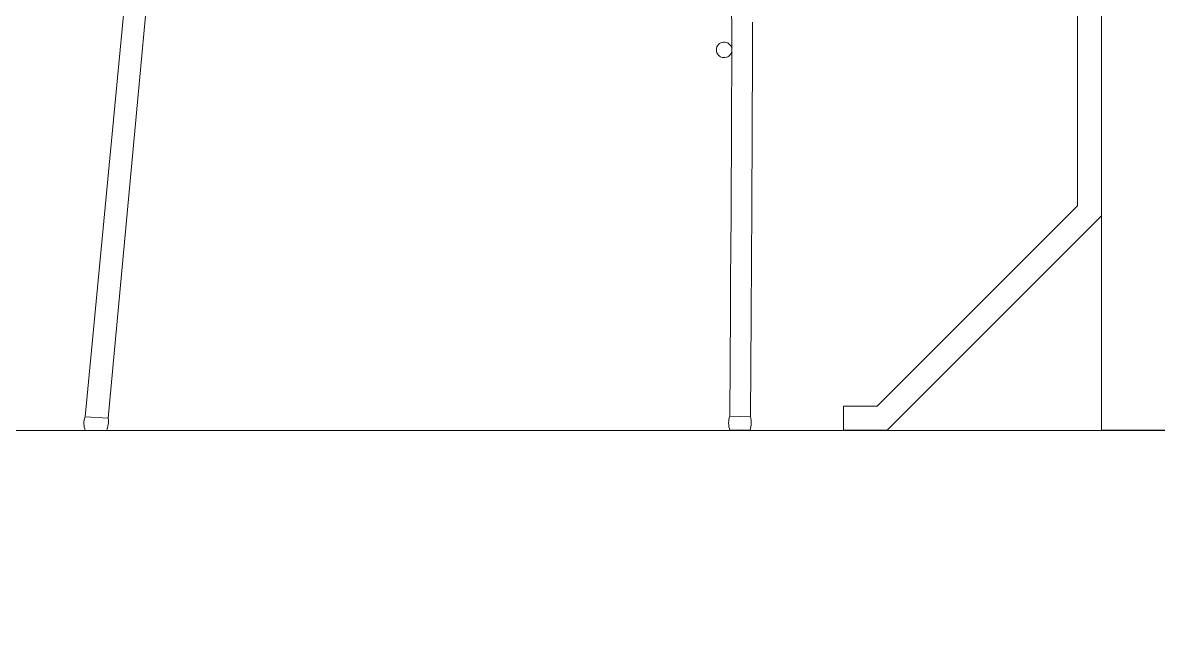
# Model space of a CAD drawing. Header units: metres. Extents: x -48 to 2360, y -1392 to 453.
# Drawn here: x 1304.736 to 1305.685, y 356.823 to 357.329 of the extents above; entities that cross this region are included whole.
import ezdxf

# ---------------------------------------------------------------- set-up
doc = ezdxf.new("R2010")
doc.units = ezdxf.units.M
doc.layers.get('0').update_dxf_attribs({"color": 200})
doc.layers.add('corte1', color=211, linetype='Continuous', lineweight=20)
doc.layers.add('corte3', color=215, linetype='Continuous', lineweight=5)

# ---------------------------------------------------------------- blocks, each defined once
blk = doc.blocks.new('mesas y sillas de cafeteria')
for p, q in [((50.33697, -14.93145), (50.33697, -14.25145)), ((50.02652, -14.91989), (50.04383, -14.92042)), ((49.4881, -14.93191), (49.50572, -14.93191)), ((50.02666, -14.93145), (50.04356, -14.93145)), ((50.33697, -14.93145), (50.41697, -14.93145))]:
    blk.add_line(p, q)
for points in [[(50.33697, -14.75245), (50.15798, -14.93145), (50.12141, -14.93145), (50.12141, -14.91145), (50.14969, -14.91145), (50.31697, -14.74417), (50.31697, -14.29148), (50.1778, -14.27141), (50.17898, -14.25145), (50.33697, -14.27263)], [(49.54799, -14.29232), (49.48796, -14.92035), (49.50719, -14.92154), (49.5655, -14.29398)], [(50.02802, -14.58245), (50.02812, -14.59353), (50.02816, -14.60587), (50.02816, -14.61983), (50.02812, -14.63578), (50.02804, -14.65407), (50.02794, -14.67505), (50.02781, -14.69888), (50.02767, -14.72484), (50.02752, -14.75201), (50.02736, -14.77946), (50.0272, -14.80628), (50.02705, -14.83153), (50.02652, -14.91989)], [(50.04383, -14.92042), (50.04437, -14.8363), (50.04443, -14.82654), (50.04449, -14.817), (50.04455, -14.80768), (50.0446, -14.79857), (50.04465, -14.78964), (50.0447, -14.78089), (50.04475, -14.77231), (50.0448, -14.76388), (50.04484, -14.7556), (50.04489, -14.74748), (50.04493, -14.73952), (50.04497, -14.73175), (50.045, -14.72417), (50.04504, -14.71679), (50.04507, -14.70964), (50.04511, -14.70273), (50.04514, -14.69606), (50.04517, -14.68963), (50.04519, -14.68344), (50.04522, -14.67748), (50.04525, -14.67175), (50.04527, -14.66623), (50.04529, -14.66093), (50.04531, -14.65584), (50.04533, -14.65094), (50.04535, -14.64624), (50.04537, -14.64173), (50.04538, -14.63741), (50.0454, -14.63326), (50.04541, -14.62929), (50.04542, -14.62548), (50.04543, -14.62183), (50.04544, -14.61833), (50.04545, -14.61499), (50.04546, -14.61178), (50.04546, -14.60871), (50.04547, -14.60578), (50.04547, -14.60296), (50.04548, -14.60027), (50.04548, -14.59769), (50.04548, -14.59522), (50.04548, -14.59284), (50.04548, -14.59057)]]:
    blk.add_lwpolyline(points)
for centre, radius, start, end in [((50.02179, -14.61374), 0.0065, 9.4243, 350.30466), ((49.50307, -14.92595), 0.01611, 159.65406, 201.70852), ((49.49, -14.92439), 0.01743, 334.42236, 9.38891), ((50.04163, -14.92549), 0.01611, 159.65406, 201.70852), ((50.02078, -14.92539), 0.02358, 345.10654, 12.15659)]:
    blk.add_arc(centre, radius, start, end)

msp = doc.modelspace()

# ---------------------------------------------------------------- linework, layer by layer
at = {"layer": 'corte1', "ltscale": 7, "transparency": 33554687}
msp.add_lwpolyline([(1301.80407, 356.82251), (1301.80407, 356.98851), (1307.30479, 356.98851), (1307.30479, 356.98851)], dxfattribs=at)

# ---------------------------------------------------------------- block references
at = {"layer": 'corte3', "transparency": 33554687}
msp.add_blockref('mesas y sillas de cafeteria', (1255.30039, 371.92042), dxfattribs=at)

doc.saveas('drawing.dxf')
